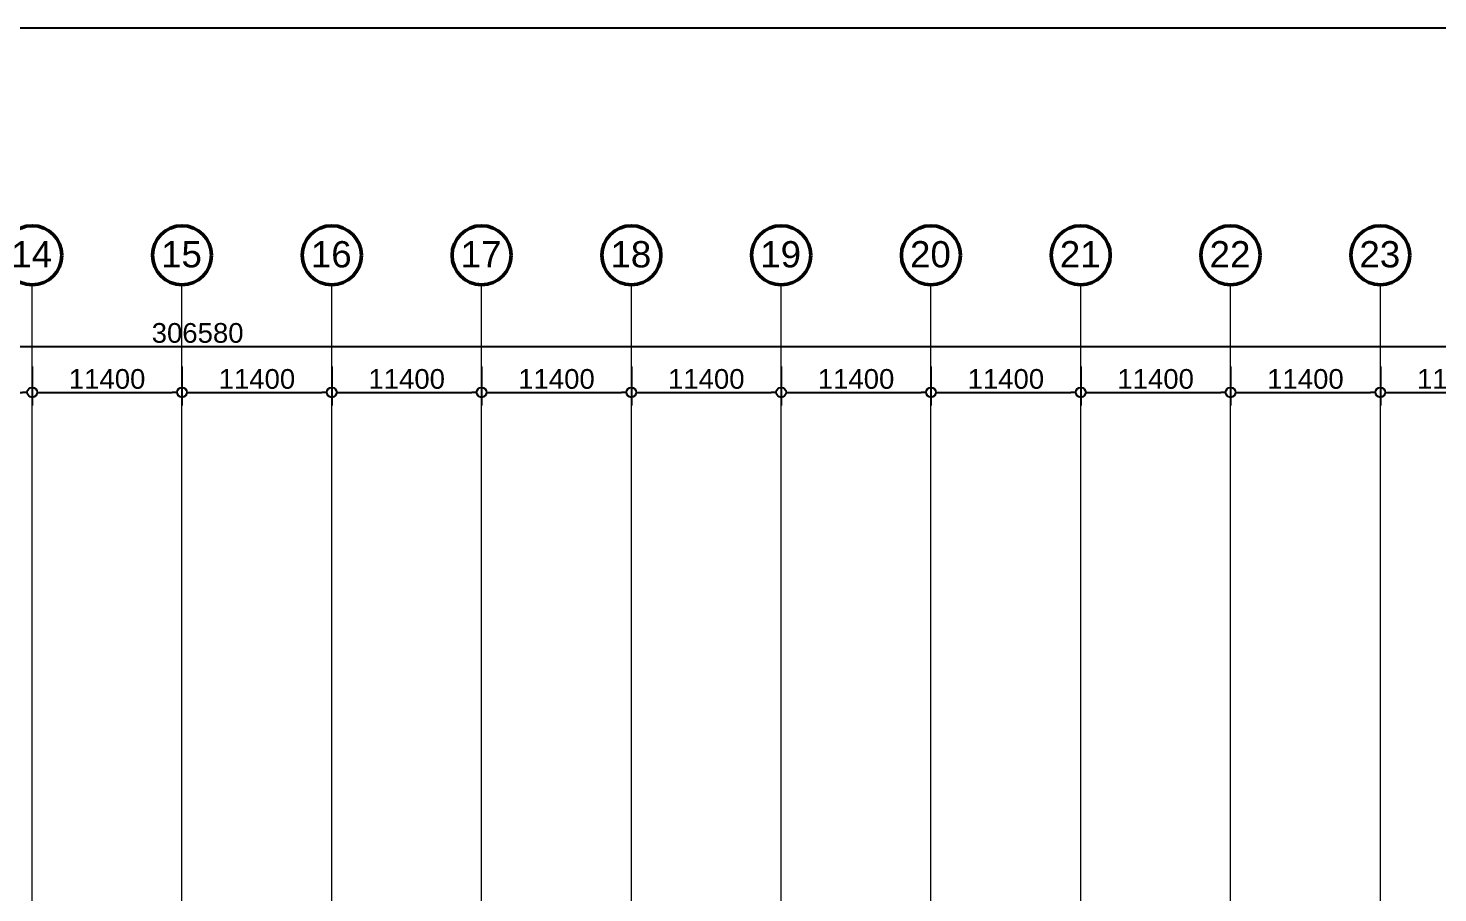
# Model space of a CAD drawing. Header units: millimetres. Extents: x -70132 to 394080, y -1879526 to 121974.
# Drawn here: x 143972 to 251251, y 56186 to 121974 of the extents above; entities that cross this region are included whole.
import ezdxf

# ---------------------------------------------------------------- set-up
doc = ezdxf.new("R2010")
doc.units = ezdxf.units.MM
doc.linetypes.add('DPA_Grid _ Level 100', pattern=[10, 5.5, -1.6, 1.3, -1.6])
doc.layers.add('000 - D I M', color=251, linetype='Continuous')
doc.layers.add('S-GRID', color=251, linetype='Continuous', lineweight=9)
doc.layers.add('S-GRID-IDEN', color=3, linetype='Continuous', lineweight=50)
doc.styles.add('Arial_1', font='arial.ttf', dxfattribs={"height": 2000})
doc.styles.add('Arial_2', font='arial.ttf', dxfattribs={"height": 3})
doc.styles.add('Arial_TA1500', font='arial.ttf', dxfattribs={"height": 1500})
doc.dimstyles.new('DPA-DIM-3_0_C-C', dxfattribs={"dimscale": 304.8, "dimtxt": 1530.3891, "dimasz": 2.46063, "dimexe": 3.28084, "dimexo": 0.0625, "dimgap": 0.82021, "dimtad": 1, "dimdec": 0, "dimzin": 0, "dimdsep": 46, "dimtxsty": 'Arial_2', "dimblk1": 'DOTBLANK', "dimblk2": 'DOTBLANK', "dimsah": 1, "dimcen": 0.09, "dimdle": 3.28084, "dimadec": 8, "dimazin": 0, "dimtfac": 1, "dimtdec": 4, "dimtix": 1, "dimtmove": 0, "dimatfit": 3, "dimfxl": 6.56168, "dimfxlon": 1, "dimtvp": 1, "dimtolj": 1, "dimtzin": 0, "dimarcsym": 2})

# ---------------------------------------------------------------- blocks, each defined once
blk = doc.blocks.new('Grid - 100 Scale-586761-4150-01 - CONCOURSE LEVEL PLAN - REFLECTED CEILING PLAN')
at = {"layer": 'S-GRID-IDEN'}
blk.add_circle((0, 0), 4.5, dxfattribs=at)
blk = doc.blocks.new('_DotBlank')
at = {"color": 0, "linetype": 'ByBlock', "lineweight": -2}
blk.add_line((-0.5, 0), (-1, 0), dxfattribs=at)
blk.add_circle((0, 0), 0.5, dxfattribs=at)
blk = doc.blocks.new('*D114')
at = {"layer": '000 - D I M', "color": 0, "lineweight": -2, "transparency": 16777216}
for p, q in [((-21700, 73305), (-21700, 70324)), ((-10300, 73305), (-10300, 70324)), ((-20950, 71324), (-11050, 71324))]:
    blk.add_line(p, q, dxfattribs=at)
at = {"layer": 'Defpoints', "color": 0, "transparency": 16777216}
for p in [(-21700, 73324), (-10300, 73324), (-10300, 71324)]:
    blk.add_point(p, dxfattribs=at)
at = {"layer": '000 - D I M', "color": 0, "lineweight": -2, "transparency": 16777216, "xscale": 750, "yscale": 750, "zscale": 750, "rotation": 180}
blk.add_blockref('_DotBlank', (-21700, 71324), dxfattribs=at)
at = {"layer": '000 - D I M', "color": 0, "lineweight": -2, "transparency": 16777216, "xscale": 750, "yscale": 750, "zscale": 750}
blk.add_blockref('_DotBlank', (-10300, 71324), dxfattribs=at)
at = {"layer": '000 - D I M', "color": 0, "transparency": 16777216, "insert": (-16000, 72340), "char_height": 1500, "width": 6922.07, "attachment_point": 5, "style": 'Arial_TA1500'}
blk.add_mtext('\\A1;11400', dxfattribs=at)
blk = doc.blocks.new('*D115')
at = {"layer": '000 - D I M', "color": 0, "lineweight": -2, "transparency": 16777216}
for p, q in [((-10300, 73305), (-10300, 70324)), ((1100, 73305), (1100, 70324)), ((-9550, 71324), (350, 71324))]:
    blk.add_line(p, q, dxfattribs=at)
at = {"layer": 'Defpoints', "color": 0, "transparency": 16777216}
for p in [(-10300, 73324), (1100, 73324), (1100, 71324)]:
    blk.add_point(p, dxfattribs=at)
at = {"layer": '000 - D I M', "color": 0, "lineweight": -2, "transparency": 16777216, "xscale": 750, "yscale": 750, "zscale": 750, "rotation": 180}
blk.add_blockref('_DotBlank', (-10300, 71324), dxfattribs=at)
at = {"layer": '000 - D I M', "color": 0, "lineweight": -2, "transparency": 16777216, "xscale": 750, "yscale": 750, "zscale": 750}
blk.add_blockref('_DotBlank', (1100, 71324), dxfattribs=at)
at = {"layer": '000 - D I M', "color": 0, "transparency": 16777216, "insert": (-4600, 72340), "char_height": 1500, "width": 6922.07, "attachment_point": 5, "style": 'Arial_TA1500'}
blk.add_mtext('\\A1;11400', dxfattribs=at)
blk = doc.blocks.new('*D116')
at = {"layer": '000 - D I M', "color": 0, "lineweight": -2, "transparency": 16777216}
for p, q in [((1100, 73305), (1100, 70324)), ((12500, 73305), (12500, 70324)), ((1850, 71324), (11750, 71324))]:
    blk.add_line(p, q, dxfattribs=at)
at = {"layer": 'Defpoints', "color": 0, "transparency": 16777216}
for p in [(1100, 73324), (12500, 73324), (12500, 71324)]:
    blk.add_point(p, dxfattribs=at)
at = {"layer": '000 - D I M', "color": 0, "lineweight": -2, "transparency": 16777216, "xscale": 750, "yscale": 750, "zscale": 750, "rotation": 180}
blk.add_blockref('_DotBlank', (1100, 71324), dxfattribs=at)
at = {"layer": '000 - D I M', "color": 0, "lineweight": -2, "transparency": 16777216, "xscale": 750, "yscale": 750, "zscale": 750}
blk.add_blockref('_DotBlank', (12500, 71324), dxfattribs=at)
at = {"layer": '000 - D I M', "color": 0, "transparency": 16777216, "insert": (6800, 72340), "char_height": 1500, "width": 6922.07, "attachment_point": 5, "style": 'Arial_TA1500'}
blk.add_mtext('\\A1;11400', dxfattribs=at)
blk = doc.blocks.new('*D117')
at = {"layer": '000 - D I M', "color": 0, "lineweight": -2, "transparency": 16777216}
for p, q in [((12500, 73305), (12500, 70324)), ((23900, 73305), (23900, 70324)), ((13250, 71324), (23150, 71324))]:
    blk.add_line(p, q, dxfattribs=at)
at = {"layer": 'Defpoints', "color": 0, "transparency": 16777216}
for p in [(12500, 73324), (23900, 73324), (23900, 71324)]:
    blk.add_point(p, dxfattribs=at)
at = {"layer": '000 - D I M', "color": 0, "lineweight": -2, "transparency": 16777216, "xscale": 750, "yscale": 750, "zscale": 750, "rotation": 180}
blk.add_blockref('_DotBlank', (12500, 71324), dxfattribs=at)
at = {"layer": '000 - D I M', "color": 0, "lineweight": -2, "transparency": 16777216, "xscale": 750, "yscale": 750, "zscale": 750}
blk.add_blockref('_DotBlank', (23900, 71324), dxfattribs=at)
at = {"layer": '000 - D I M', "color": 0, "transparency": 16777216, "insert": (18200, 72340), "char_height": 1500, "width": 6922.07, "attachment_point": 5, "style": 'Arial_TA1500'}
blk.add_mtext('\\A1;11400', dxfattribs=at)
blk = doc.blocks.new('*D118')
at = {"layer": '000 - D I M', "color": 0, "lineweight": -2, "transparency": 16777216}
for p, q in [((23900, 73305), (23900, 70324)), ((35300, 73305), (35300, 70324)), ((24650, 71324), (34550, 71324))]:
    blk.add_line(p, q, dxfattribs=at)
at = {"layer": 'Defpoints', "color": 0, "transparency": 16777216}
for p in [(23900, 73324), (35300, 73324), (35300, 71324)]:
    blk.add_point(p, dxfattribs=at)
at = {"layer": '000 - D I M', "color": 0, "lineweight": -2, "transparency": 16777216, "xscale": 750, "yscale": 750, "zscale": 750, "rotation": 180}
blk.add_blockref('_DotBlank', (23900, 71324), dxfattribs=at)
at = {"layer": '000 - D I M', "color": 0, "lineweight": -2, "transparency": 16777216, "xscale": 750, "yscale": 750, "zscale": 750}
blk.add_blockref('_DotBlank', (35300, 71324), dxfattribs=at)
at = {"layer": '000 - D I M', "color": 0, "transparency": 16777216, "insert": (29600, 72340), "char_height": 1500, "width": 6922.07, "attachment_point": 5, "style": 'Arial_TA1500'}
blk.add_mtext('\\A1;11400', dxfattribs=at)
blk = doc.blocks.new('*D119')
at = {"layer": '000 - D I M', "color": 0, "lineweight": -2, "transparency": 16777216}
for p, q in [((35300, 73305), (35300, 70324)), ((46700, 73305), (46700, 70324)), ((36050, 71324), (45950, 71324))]:
    blk.add_line(p, q, dxfattribs=at)
at = {"layer": 'Defpoints', "color": 0, "transparency": 16777216}
for p in [(35300, 73324), (46700, 73324), (46700, 71324)]:
    blk.add_point(p, dxfattribs=at)
at = {"layer": '000 - D I M', "color": 0, "lineweight": -2, "transparency": 16777216, "xscale": 750, "yscale": 750, "zscale": 750, "rotation": 180}
blk.add_blockref('_DotBlank', (35300, 71324), dxfattribs=at)
at = {"layer": '000 - D I M', "color": 0, "lineweight": -2, "transparency": 16777216, "xscale": 750, "yscale": 750, "zscale": 750}
blk.add_blockref('_DotBlank', (46700, 71324), dxfattribs=at)
at = {"layer": '000 - D I M', "color": 0, "transparency": 16777216, "insert": (41000, 72340), "char_height": 1500, "width": 6922.07, "attachment_point": 5, "style": 'Arial_TA1500'}
blk.add_mtext('\\A1;11400', dxfattribs=at)
blk = doc.blocks.new('*D120')
at = {"layer": '000 - D I M', "color": 0, "lineweight": -2, "transparency": 16777216}
for p, q in [((46700, 73305), (46700, 70324)), ((58100, 73305), (58100, 70324)), ((47450, 71324), (57350, 71324))]:
    blk.add_line(p, q, dxfattribs=at)
at = {"layer": 'Defpoints', "color": 0, "transparency": 16777216}
for p in [(46700, 73324), (58100, 73324), (58100, 71324)]:
    blk.add_point(p, dxfattribs=at)
at = {"layer": '000 - D I M', "color": 0, "lineweight": -2, "transparency": 16777216, "xscale": 750, "yscale": 750, "zscale": 750, "rotation": 180}
blk.add_blockref('_DotBlank', (46700, 71324), dxfattribs=at)
at = {"layer": '000 - D I M', "color": 0, "lineweight": -2, "transparency": 16777216, "xscale": 750, "yscale": 750, "zscale": 750}
blk.add_blockref('_DotBlank', (58100, 71324), dxfattribs=at)
at = {"layer": '000 - D I M', "color": 0, "transparency": 16777216, "insert": (52400, 72340), "char_height": 1500, "width": 6922.07, "attachment_point": 5, "style": 'Arial_TA1500'}
blk.add_mtext('\\A1;11400', dxfattribs=at)
blk = doc.blocks.new('*D121')
at = {"layer": '000 - D I M', "color": 0, "lineweight": -2, "transparency": 16777216}
for p, q in [((58100, 73305), (58100, 70324)), ((69500, 73305), (69500, 70324)), ((58850, 71324), (68750, 71324))]:
    blk.add_line(p, q, dxfattribs=at)
at = {"layer": 'Defpoints', "color": 0, "transparency": 16777216}
for p in [(58100, 73324), (69500, 73324), (69500, 71324)]:
    blk.add_point(p, dxfattribs=at)
at = {"layer": '000 - D I M', "color": 0, "lineweight": -2, "transparency": 16777216, "xscale": 750, "yscale": 750, "zscale": 750, "rotation": 180}
blk.add_blockref('_DotBlank', (58100, 71324), dxfattribs=at)
at = {"layer": '000 - D I M', "color": 0, "lineweight": -2, "transparency": 16777216, "xscale": 750, "yscale": 750, "zscale": 750}
blk.add_blockref('_DotBlank', (69500, 71324), dxfattribs=at)
at = {"layer": '000 - D I M', "color": 0, "transparency": 16777216, "insert": (63800, 72340), "char_height": 1500, "width": 6922.07, "attachment_point": 5, "style": 'Arial_TA1500'}
blk.add_mtext('\\A1;11400', dxfattribs=at)
blk = doc.blocks.new('*D122')
at = {"layer": '000 - D I M', "color": 0, "lineweight": -2, "transparency": 16777216}
for p, q in [((69500, 73305), (69500, 70324)), ((80900, 73305), (80900, 70324)), ((70250, 71324), (80150, 71324))]:
    blk.add_line(p, q, dxfattribs=at)
at = {"layer": 'Defpoints', "color": 0, "transparency": 16777216}
for p in [(69500, 73324), (80900, 73324), (80900, 71324)]:
    blk.add_point(p, dxfattribs=at)
at = {"layer": '000 - D I M', "color": 0, "lineweight": -2, "transparency": 16777216, "xscale": 750, "yscale": 750, "zscale": 750, "rotation": 180}
blk.add_blockref('_DotBlank', (69500, 71324), dxfattribs=at)
at = {"layer": '000 - D I M', "color": 0, "lineweight": -2, "transparency": 16777216, "xscale": 750, "yscale": 750, "zscale": 750}
blk.add_blockref('_DotBlank', (80900, 71324), dxfattribs=at)
at = {"layer": '000 - D I M', "color": 0, "transparency": 16777216, "insert": (75200, 72340), "char_height": 1500, "width": 6922.07, "attachment_point": 5, "style": 'Arial_TA1500'}
blk.add_mtext('\\A1;11400', dxfattribs=at)
blk = doc.blocks.new('*D123')
at = {"layer": '000 - D I M', "color": 0, "lineweight": -2, "transparency": 16777216}
for p, q in [((80900, 73305), (80900, 70324)), ((92300, 73305), (92300, 70324)), ((81650, 71324), (91550, 71324))]:
    blk.add_line(p, q, dxfattribs=at)
at = {"layer": 'Defpoints', "color": 0, "transparency": 16777216}
for p in [(80900, 73324), (92300, 73324), (92300, 71324)]:
    blk.add_point(p, dxfattribs=at)
at = {"layer": '000 - D I M', "color": 0, "lineweight": -2, "transparency": 16777216, "xscale": 750, "yscale": 750, "zscale": 750, "rotation": 180}
blk.add_blockref('_DotBlank', (80900, 71324), dxfattribs=at)
at = {"layer": '000 - D I M', "color": 0, "lineweight": -2, "transparency": 16777216, "xscale": 750, "yscale": 750, "zscale": 750}
blk.add_blockref('_DotBlank', (92300, 71324), dxfattribs=at)
at = {"layer": '000 - D I M', "color": 0, "transparency": 16777216, "insert": (86600, 72340), "char_height": 1500, "width": 6922.07, "attachment_point": 5, "style": 'Arial_TA1500'}
blk.add_mtext('\\A1;11400', dxfattribs=at)
blk = doc.blocks.new('*D124')
at = {"layer": '000 - D I M', "color": 0, "lineweight": -2, "transparency": 16777216}
for p, q in [((92300, 73305), (92300, 70324)), ((103700, 73305), (103700, 70324)), ((93050, 71324), (102950, 71324))]:
    blk.add_line(p, q, dxfattribs=at)
at = {"layer": 'Defpoints', "color": 0, "transparency": 16777216}
for p in [(92300, 73324), (103700, 73324), (103700, 71324)]:
    blk.add_point(p, dxfattribs=at)
at = {"layer": '000 - D I M', "color": 0, "lineweight": -2, "transparency": 16777216, "xscale": 750, "yscale": 750, "zscale": 750, "rotation": 180}
blk.add_blockref('_DotBlank', (92300, 71324), dxfattribs=at)
at = {"layer": '000 - D I M', "color": 0, "lineweight": -2, "transparency": 16777216, "xscale": 750, "yscale": 750, "zscale": 750}
blk.add_blockref('_DotBlank', (103700, 71324), dxfattribs=at)
at = {"layer": '000 - D I M', "color": 0, "transparency": 16777216, "insert": (98000, 72340), "char_height": 1500, "width": 6922.07, "attachment_point": 5, "style": 'Arial_TA1500'}
blk.add_mtext('\\A1;11400', dxfattribs=at)
blk = doc.blocks.new('*D129')
at = {"layer": '000 - D I M', "color": 0, "lineweight": -2, "transparency": 16777216}
for p, q in [((-151000, 76805), (-151000, 73824)), ((155580, 76805), (155580, 73824)), ((-150250, 74824), (154830, 74824))]:
    blk.add_line(p, q, dxfattribs=at)
at = {"layer": 'Defpoints', "color": 0, "transparency": 16777216}
for p in [(-151000, 76824), (155580, 76824), (155580, 74824)]:
    blk.add_point(p, dxfattribs=at)
at = {"layer": '000 - D I M', "color": 0, "lineweight": -2, "transparency": 16777216, "xscale": 750, "yscale": 750, "zscale": 750, "rotation": 180}
blk.add_blockref('_DotBlank', (-151000, 74824), dxfattribs=at)
at = {"layer": '000 - D I M', "color": 0, "lineweight": -2, "transparency": 16777216, "xscale": 750, "yscale": 750, "zscale": 750}
blk.add_blockref('_DotBlank', (155580, 74824), dxfattribs=at)
at = {"layer": '000 - D I M', "color": 0, "transparency": 16777216, "insert": (2290, 75840), "char_height": 1500, "width": 8306.48, "attachment_point": 5, "style": 'Arial_TA1500'}
blk.add_mtext('\\A1;306580', dxfattribs=at)
blk = doc.blocks.new('A$C6ec4f5d1')
at = {"layer": 'S-GRID', "linetype": 'DPA_Grid _ Level 100'}
for p, q in [((-10300, -29972.2), (-10300, 79507.3)), ((1100, -29972.2), (1100, 79507.3)), ((12500, -29972.2), (12500, 79507.3)), ((23900, -29972.2), (23900, 79507.3)), ((35300, -29972.2), (35300, 79507.3)), ((46700, -29972.2), (46700, 79507.3)), ((58100, -29972.2), (58100, 79507.3)), ((69500, -29972.2), (69500, 79507.3)), ((80900, -29972.2), (80900, 79507.3)), ((92300, -29972.2), (92300, 79507.3))]:
    blk.add_line(p, q, dxfattribs=at)
at = {"layer": 'S-GRID-IDEN', "xscale": 499.9999999999994, "yscale": 499.9999999999994, "zscale": 499.9999999999994}
for p in [(-10300, 81757.3), (1100, 81757.3), (12500, 81757.3), (23900, 81757.3), (35300, 81757.3), (46700, 81757.3), (58100, 81757.3), (69500, 81757.3), (80900, 81757.3), (92300, 81757.3)]:
    blk.add_blockref('Grid - 100 Scale-586761-4150-01 - CONCOURSE LEVEL PLAN - REFLECTED CEILING PLAN', p, dxfattribs=at)
at = {"layer": 'S-GRID-IDEN', "lineweight": 9, "char_height": 2000, "width": 3767.931, "attachment_point": 1, "style": 'Arial_1'}
for s, insert in [('14', (-11894, 82836.8)), ('15', (-494, 82836.8)), ('16', (10906, 82836.8)), ('17', (22306, 82836.8)), ('18', (33706, 82836.8)), ('19', (45106, 82836.8)), ('20', (56506, 82836.8)), ('21', (67906, 82836.8)), ('22', (79306, 82836.8)), ('23', (90706, 82836.8))]:
    blk.add_mtext(s, dxfattribs=dict(at, insert=insert))
at = {"layer": '000 - D I M', "color": 1}
for base, p1, p2, picture, middle in [((155580, 74824), (-151000, 76824), (155580, 76824), '*D129', (2290, 75840.4)), ((-10300, 71324), (-21700, 73324), (-10300, 73324), '*D114', (-16000, 72339.9)), ((1100, 71324), (-10300, 73324), (1100, 73324), '*D115', (-4600, 72339.9)), ((12500, 71324), (1100, 73324), (12500, 73324), '*D116', (6800, 72339.9)), ((23900, 71324), (12500, 73324), (23900, 73324), '*D117', (18200, 72339.9)), ((35300, 71324), (23900, 73324), (35300, 73324), '*D118', (29600, 72339.9)), ((46700, 71324), (35300, 73324), (46700, 73324), '*D119', (41000, 72339.9)), ((58100, 71324), (46700, 73324), (58100, 73324), '*D120', (52400, 72339.9)), ((69500, 71324), (58100, 73324), (69500, 73324), '*D121', (63800, 72339.9)), ((80900, 71324), (69500, 73324), (80900, 73324), '*D122', (75200, 72339.9)), ((92300, 71324), (80900, 73324), (92300, 73324), '*D123', (86600, 72339.9)), ((103700, 71324), (92300, 73324), (103700, 73324), '*D124', (98000, 72339.9))]:
    dim = blk.add_linear_dim(base=base, p1=p1, p2=p2, dimstyle='DPA-DIM-3_0_C-C', override={"dimpost": '<>', "dimtxsty": 'Arial_TA1500'}, dxfattribs=at)
    dim.commit()
    dim.dimension.update_dxf_attribs({"geometry": picture, "text_midpoint": middle})

msp = doc.modelspace()

# ---------------------------------------------------------------- linework, layer by layer
at = {"color": 1}
msp.add_lwpolyline([(-66720.1, -20990.4), (356364.1, -20990.4), (356364.1, 121973.8), (-66720.1, 121973.8)], close=True, dxfattribs=at)

# ---------------------------------------------------------------- block references
msp.add_blockref('A$C6ec4f5d1', (154577.3, 22937.4))

doc.saveas('drawing.dxf')
